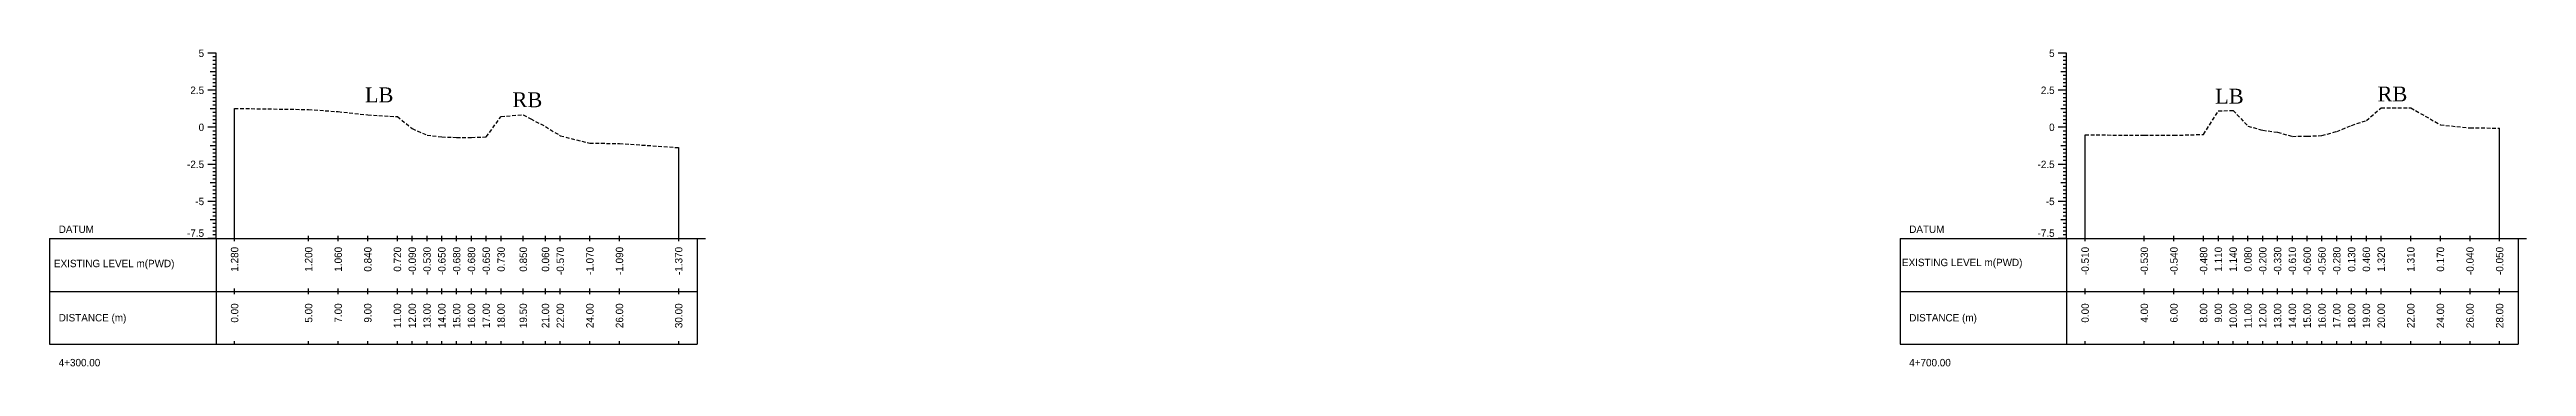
# Model space of a CAD drawing. Header units: inches. Extents: x 6579 to 9220, y -2276 to -1013.
# Drawn here: x 8655.2 to 8822.5, y -1494.5 to -1473.1 of the extents above; entities that cross this region are included whole.
import ezdxf
from ezdxf.enums import TextEntityAlignment as Align

# ---------------------------------------------------------------- set-up
doc = ezdxf.new("R2010")
doc.units = ezdxf.units.IN
doc.header["$MEASUREMENT"] = 0
doc.linetypes.add('HIDDEN', pattern=[0.375, 0.25, -0.125])
doc.layers.add('CS_Drawing', color=7, linetype='Continuous')
doc.layers.add('GL', color=3, linetype='HIDDEN')
doc.styles.add('romans', font='romans.shx')

msp = doc.modelspace()

# ---------------------------------------------------------------- linework, layer by layer
at = {"layer": 'CS_Drawing'}
for p, q in [((8666.45, -1473.39), (8665.89, -1473.39)), ((8666.45, -1473.39), (8666.06, -1473.39)), ((8666.45, -1473.39), (8666.22, -1473.39)), ((8666.45, -1473.64), (8666.22, -1473.64)), ((8666.45, -1473.89), (8666.22, -1473.89)), ((8666.45, -1485.89), (8666.45, -1473.39)), ((8791.45, -1473.39), (8790.89, -1473.39)), ((8791.45, -1473.39), (8791.06, -1473.39)), ((8791.45, -1473.39), (8791.22, -1473.39)), ((8791.45, -1473.64), (8791.22, -1473.64)), ((8791.45, -1473.89), (8791.22, -1473.89)), ((8791.45, -1485.89), (8791.45, -1473.39)), ((8666.45, -1474.64), (8666.06, -1474.64)), ((8666.45, -1474.14), (8666.22, -1474.14)), ((8666.45, -1474.39), (8666.22, -1474.39)), ((8666.45, -1474.64), (8666.22, -1474.64)), ((8666.45, -1474.89), (8666.22, -1474.89)), ((8666.45, -1475.14), (8666.22, -1475.14)), ((8666.45, -1475.39), (8666.22, -1475.39)), ((8666.45, -1475.64), (8666.22, -1475.64)), ((8791.45, -1474.64), (8791.06, -1474.64)), ((8791.45, -1474.14), (8791.22, -1474.14)), ((8791.45, -1474.39), (8791.22, -1474.39)), ((8791.45, -1474.64), (8791.22, -1474.64)), ((8791.45, -1474.89), (8791.22, -1474.89)), ((8791.45, -1475.14), (8791.22, -1475.14)), ((8791.45, -1475.39), (8791.22, -1475.39)), ((8791.45, -1475.64), (8791.22, -1475.64)), ((8666.45, -1475.89), (8665.89, -1475.89)), ((8666.45, -1475.89), (8666.06, -1475.89)), ((8666.45, -1477.14), (8666.06, -1477.14)), ((8666.45, -1475.89), (8666.22, -1475.89)), ((8666.45, -1476.14), (8666.22, -1476.14)), ((8666.45, -1476.39), (8666.22, -1476.39)), ((8666.45, -1476.64), (8666.22, -1476.64)), ((8666.45, -1476.89), (8666.22, -1476.89)), ((8666.45, -1477.14), (8666.22, -1477.14)), ((8667.7, -1485.89), (8667.7, -1477.11)), ((8791.45, -1475.89), (8790.89, -1475.89)), ((8791.45, -1475.89), (8791.06, -1475.89)), ((8791.45, -1477.14), (8791.06, -1477.14)), ((8791.45, -1475.89), (8791.22, -1475.89)), ((8791.45, -1476.14), (8791.22, -1476.14)), ((8791.45, -1476.39), (8791.22, -1476.39)), ((8791.45, -1476.64), (8791.22, -1476.64)), ((8791.45, -1476.89), (8791.22, -1476.89)), ((8791.45, -1477.14), (8791.22, -1477.14)), ((8666.45, -1478.39), (8665.89, -1478.39)), ((8666.45, -1478.39), (8666.06, -1478.39)), ((8666.45, -1477.39), (8666.22, -1477.39)), ((8666.45, -1477.64), (8666.22, -1477.64)), ((8666.45, -1477.89), (8666.22, -1477.89)), ((8666.45, -1478.14), (8666.22, -1478.14)), ((8666.45, -1478.39), (8666.22, -1478.39)), ((8666.45, -1478.64), (8666.22, -1478.64)), ((8666.45, -1478.89), (8666.22, -1478.89)), ((8791.45, -1478.39), (8790.89, -1478.39)), ((8791.45, -1478.39), (8791.06, -1478.39)), ((8791.45, -1477.39), (8791.22, -1477.39)), ((8791.45, -1477.64), (8791.22, -1477.64)), ((8791.45, -1477.89), (8791.22, -1477.89)), ((8791.45, -1478.14), (8791.22, -1478.14)), ((8791.45, -1478.39), (8791.22, -1478.39)), ((8791.45, -1478.64), (8791.22, -1478.64)), ((8791.45, -1478.89), (8791.22, -1478.89)), ((8792.7, -1485.89), (8792.7, -1478.9)), ((8820.7, -1485.89), (8820.7, -1478.44)), ((8666.45, -1479.64), (8666.06, -1479.64)), ((8666.45, -1479.14), (8666.22, -1479.14)), ((8666.45, -1479.39), (8666.22, -1479.39)), ((8666.45, -1479.64), (8666.22, -1479.64)), ((8666.45, -1479.89), (8666.22, -1479.89)), ((8666.45, -1480.14), (8666.22, -1480.14)), ((8666.45, -1480.39), (8666.22, -1480.39)), ((8666.45, -1480.64), (8666.22, -1480.64)), ((8697.7, -1485.89), (8697.7, -1479.76)), ((8791.45, -1479.64), (8791.06, -1479.64)), ((8791.45, -1479.14), (8791.22, -1479.14)), ((8791.45, -1479.39), (8791.22, -1479.39)), ((8791.45, -1479.64), (8791.22, -1479.64)), ((8791.45, -1479.89), (8791.22, -1479.89)), ((8791.45, -1480.14), (8791.22, -1480.14)), ((8791.45, -1480.39), (8791.22, -1480.39)), ((8791.45, -1480.64), (8791.22, -1480.64)), ((8666.45, -1480.89), (8665.89, -1480.89)), ((8666.45, -1480.89), (8666.06, -1480.89)), ((8666.45, -1482.14), (8666.06, -1482.14)), ((8666.45, -1480.89), (8666.22, -1480.89)), ((8666.45, -1481.14), (8666.22, -1481.14)), ((8666.45, -1481.39), (8666.22, -1481.39)), ((8666.45, -1481.64), (8666.22, -1481.64)), ((8666.45, -1481.89), (8666.22, -1481.89)), ((8666.45, -1482.14), (8666.22, -1482.14)), ((8791.45, -1480.89), (8790.89, -1480.89)), ((8791.45, -1480.89), (8791.06, -1480.89)), ((8791.45, -1482.14), (8791.06, -1482.14)), ((8791.45, -1480.89), (8791.22, -1480.89)), ((8791.45, -1481.14), (8791.22, -1481.14)), ((8791.45, -1481.39), (8791.22, -1481.39)), ((8791.45, -1481.64), (8791.22, -1481.64)), ((8791.45, -1481.89), (8791.22, -1481.89)), ((8791.45, -1482.14), (8791.22, -1482.14)), ((8666.45, -1483.39), (8665.89, -1483.39)), ((8666.45, -1483.39), (8666.06, -1483.39)), ((8666.45, -1482.39), (8666.22, -1482.39)), ((8666.45, -1482.64), (8666.22, -1482.64)), ((8666.45, -1482.89), (8666.22, -1482.89)), ((8666.45, -1483.14), (8666.22, -1483.14)), ((8666.45, -1483.39), (8666.22, -1483.39)), ((8666.45, -1483.64), (8666.22, -1483.64)), ((8666.45, -1483.89), (8666.22, -1483.89)), ((8791.45, -1483.39), (8790.89, -1483.39)), ((8791.45, -1483.39), (8791.06, -1483.39)), ((8791.45, -1482.39), (8791.22, -1482.39)), ((8791.45, -1482.64), (8791.22, -1482.64)), ((8791.45, -1482.89), (8791.22, -1482.89)), ((8791.45, -1483.14), (8791.22, -1483.14)), ((8791.45, -1483.39), (8791.22, -1483.39)), ((8791.45, -1483.64), (8791.22, -1483.64)), ((8791.45, -1483.89), (8791.22, -1483.89)), ((8666.45, -1484.64), (8666.06, -1484.64)), ((8666.45, -1484.14), (8666.22, -1484.14)), ((8666.45, -1484.39), (8666.22, -1484.39)), ((8666.45, -1484.64), (8666.22, -1484.64)), ((8666.45, -1484.89), (8666.22, -1484.89)), ((8666.45, -1485.14), (8666.22, -1485.14)), ((8666.45, -1485.39), (8666.22, -1485.39)), ((8666.45, -1485.64), (8666.22, -1485.64)), ((8667.7, -1486.08), (8667.7, -1485.71)), ((8672.7, -1486.08), (8672.7, -1485.71)), ((8674.7, -1486.08), (8674.7, -1485.71)), ((8676.7, -1486.08), (8676.7, -1485.71)), ((8678.7, -1486.08), (8678.7, -1485.71)), ((8679.7, -1486.08), (8679.7, -1485.71)), ((8680.7, -1486.08), (8680.7, -1485.71)), ((8681.7, -1486.08), (8681.7, -1485.71)), ((8682.7, -1486.08), (8682.7, -1485.71)), ((8683.7, -1486.08), (8683.7, -1485.71)), ((8684.7, -1486.08), (8684.7, -1485.71)), ((8685.7, -1486.08), (8685.7, -1485.71)), ((8687.2, -1486.08), (8687.2, -1485.71)), ((8688.7, -1486.08), (8688.7, -1485.71)), ((8689.7, -1486.08), (8689.7, -1485.71)), ((8691.7, -1486.08), (8691.7, -1485.71)), ((8693.7, -1486.08), (8693.7, -1485.71)), ((8697.7, -1486.08), (8697.7, -1485.71)), ((8791.45, -1484.64), (8791.06, -1484.64)), ((8791.45, -1484.14), (8791.22, -1484.14)), ((8791.45, -1484.39), (8791.22, -1484.39)), ((8791.45, -1484.64), (8791.22, -1484.64)), ((8791.45, -1484.89), (8791.22, -1484.89)), ((8791.45, -1485.14), (8791.22, -1485.14)), ((8791.45, -1485.39), (8791.22, -1485.39)), ((8791.45, -1485.64), (8791.22, -1485.64)), ((8792.7, -1486.08), (8792.7, -1485.71)), ((8796.7, -1486.08), (8796.7, -1485.71)), ((8798.7, -1486.08), (8798.7, -1485.71)), ((8800.7, -1486.08), (8800.7, -1485.71)), ((8801.7, -1486.08), (8801.7, -1485.71)), ((8802.7, -1486.08), (8802.7, -1485.71)), ((8803.7, -1486.08), (8803.7, -1485.71)), ((8804.7, -1486.08), (8804.7, -1485.71)), ((8805.7, -1486.08), (8805.7, -1485.71)), ((8806.7, -1486.08), (8806.7, -1485.71)), ((8807.7, -1486.08), (8807.7, -1485.71)), ((8808.7, -1486.08), (8808.7, -1485.71)), ((8809.7, -1486.08), (8809.7, -1485.71)), ((8810.7, -1486.08), (8810.7, -1485.71)), ((8811.7, -1486.08), (8811.7, -1485.71)), ((8812.7, -1486.08), (8812.7, -1485.71)), ((8814.7, -1486.08), (8814.7, -1485.71)), ((8816.7, -1486.08), (8816.7, -1485.71)), ((8818.7, -1486.08), (8818.7, -1485.71)), ((8820.7, -1486.08), (8820.7, -1485.71)), ((8655.2, -1485.89), (8666.45, -1485.89)), ((8655.2, -1485.89), (8655.2, -1493.02)), ((8666.45, -1485.89), (8665.89, -1485.89)), ((8666.45, -1485.89), (8666.06, -1485.89)), ((8666.45, -1485.89), (8666.22, -1485.89)), ((8666.45, -1485.89), (8698.95, -1485.89)), ((8666.45, -1485.89), (8666.45, -1493.02)), ((8698.95, -1485.89), (8699.51, -1485.89)), ((8698.95, -1485.89), (8699.34, -1485.89)), ((8698.95, -1485.89), (8699.17, -1485.89)), ((8698.95, -1485.89), (8698.95, -1493.02)), ((8780.2, -1485.89), (8791.45, -1485.89)), ((8780.2, -1485.89), (8780.2, -1493.02)), ((8791.45, -1485.89), (8790.89, -1485.89)), ((8791.45, -1485.89), (8791.06, -1485.89)), ((8791.45, -1485.89), (8791.22, -1485.89)), ((8791.45, -1485.89), (8821.95, -1485.89)), ((8791.45, -1485.89), (8791.45, -1493.02)), ((8821.95, -1485.89), (8822.51, -1485.89)), ((8821.95, -1485.89), (8822.34, -1485.89)), ((8821.95, -1485.89), (8822.17, -1485.89)), ((8821.95, -1485.89), (8821.95, -1493.02)), ((8655.2, -1489.46), (8666.45, -1489.46)), ((8666.45, -1489.46), (8698.95, -1489.46)), ((8666.45, -1489.46), (8698.95, -1489.46)), ((8667.7, -1489.64), (8667.7, -1489.27)), ((8672.7, -1489.64), (8672.7, -1489.27)), ((8674.7, -1489.64), (8674.7, -1489.27)), ((8676.7, -1489.64), (8676.7, -1489.27)), ((8678.7, -1489.64), (8678.7, -1489.27)), ((8679.7, -1489.64), (8679.7, -1489.27)), ((8680.7, -1489.64), (8680.7, -1489.27)), ((8681.7, -1489.64), (8681.7, -1489.27)), ((8682.7, -1489.64), (8682.7, -1489.27)), ((8683.7, -1489.64), (8683.7, -1489.27)), ((8684.7, -1489.64), (8684.7, -1489.27)), ((8685.7, -1489.64), (8685.7, -1489.27)), ((8687.2, -1489.64), (8687.2, -1489.27)), ((8688.7, -1489.64), (8688.7, -1489.27)), ((8689.7, -1489.64), (8689.7, -1489.27)), ((8691.7, -1489.64), (8691.7, -1489.27)), ((8693.7, -1489.64), (8693.7, -1489.27)), ((8697.7, -1489.64), (8697.7, -1489.27)), ((8780.2, -1489.46), (8791.45, -1489.46)), ((8791.45, -1489.46), (8821.95, -1489.46)), ((8791.45, -1489.46), (8821.95, -1489.46)), ((8792.7, -1489.64), (8792.7, -1489.27)), ((8796.7, -1489.64), (8796.7, -1489.27)), ((8798.7, -1489.64), (8798.7, -1489.27)), ((8800.7, -1489.64), (8800.7, -1489.27)), ((8801.7, -1489.64), (8801.7, -1489.27)), ((8802.7, -1489.64), (8802.7, -1489.27)), ((8803.7, -1489.64), (8803.7, -1489.27)), ((8804.7, -1489.64), (8804.7, -1489.27)), ((8805.7, -1489.64), (8805.7, -1489.27)), ((8806.7, -1489.64), (8806.7, -1489.27)), ((8807.7, -1489.64), (8807.7, -1489.27)), ((8808.7, -1489.64), (8808.7, -1489.27)), ((8809.7, -1489.64), (8809.7, -1489.27)), ((8810.7, -1489.64), (8810.7, -1489.27)), ((8811.7, -1489.64), (8811.7, -1489.27)), ((8812.7, -1489.64), (8812.7, -1489.27)), ((8814.7, -1489.64), (8814.7, -1489.27)), ((8816.7, -1489.64), (8816.7, -1489.27)), ((8818.7, -1489.64), (8818.7, -1489.27)), ((8820.7, -1489.64), (8820.7, -1489.27)), ((8655.2, -1493.02), (8666.45, -1493.02)), ((8666.45, -1493.02), (8698.95, -1493.02)), ((8667.7, -1493.02), (8667.7, -1492.83)), ((8672.7, -1493.02), (8672.7, -1492.83)), ((8674.7, -1493.02), (8674.7, -1492.83)), ((8676.7, -1493.02), (8676.7, -1492.83)), ((8678.7, -1493.02), (8678.7, -1492.83)), ((8679.7, -1493.02), (8679.7, -1492.83)), ((8680.7, -1493.02), (8680.7, -1492.83)), ((8681.7, -1493.02), (8681.7, -1492.83)), ((8682.7, -1493.02), (8682.7, -1492.83)), ((8683.7, -1493.02), (8683.7, -1492.83)), ((8684.7, -1493.02), (8684.7, -1492.83)), ((8685.7, -1493.02), (8685.7, -1492.83)), ((8687.2, -1493.02), (8687.2, -1492.83)), ((8688.7, -1493.02), (8688.7, -1492.83)), ((8689.7, -1493.02), (8689.7, -1492.83)), ((8691.7, -1493.02), (8691.7, -1492.83)), ((8693.7, -1493.02), (8693.7, -1492.83)), ((8697.7, -1493.02), (8697.7, -1492.83)), ((8780.2, -1493.02), (8791.45, -1493.02)), ((8791.45, -1493.02), (8821.95, -1493.02)), ((8792.7, -1493.02), (8792.7, -1492.83)), ((8796.7, -1493.02), (8796.7, -1492.83)), ((8798.7, -1493.02), (8798.7, -1492.83)), ((8800.7, -1493.02), (8800.7, -1492.83)), ((8801.7, -1493.02), (8801.7, -1492.83)), ((8802.7, -1493.02), (8802.7, -1492.83)), ((8803.7, -1493.02), (8803.7, -1492.83)), ((8804.7, -1493.02), (8804.7, -1492.83)), ((8805.7, -1493.02), (8805.7, -1492.83)), ((8806.7, -1493.02), (8806.7, -1492.83)), ((8807.7, -1493.02), (8807.7, -1492.83)), ((8808.7, -1493.02), (8808.7, -1492.83)), ((8809.7, -1493.02), (8809.7, -1492.83)), ((8810.7, -1493.02), (8810.7, -1492.83)), ((8811.7, -1493.02), (8811.7, -1492.83)), ((8812.7, -1493.02), (8812.7, -1492.83)), ((8814.7, -1493.02), (8814.7, -1492.83)), ((8816.7, -1493.02), (8816.7, -1492.83)), ((8818.7, -1493.02), (8818.7, -1492.83)), ((8820.7, -1493.02), (8820.7, -1492.83))]:
    msp.add_line(p, q, dxfattribs=at)
at = {"layer": 'GL'}
for points in [[(8667.7, -1477.11), (8672.7, -1477.19), (8674.7, -1477.33), (8676.7, -1477.55), (8678.7, -1477.67), (8679.7, -1478.48), (8680.7, -1478.92), (8681.7, -1479.04), (8682.7, -1479.07), (8683.7, -1479.07), (8684.7, -1479.04), (8685.7, -1477.66), (8687.2, -1477.54), (8687.7, -1477.82), (8688.7, -1478.33), (8689.7, -1478.96), (8691.7, -1479.46), (8693.7, -1479.48), (8697.7, -1479.76)], [(8792.7, -1478.9), (8796.7, -1478.92), (8798.7, -1478.93), (8800.7, -1478.87), (8801.7, -1477.28), (8802.7, -1477.25), (8803.7, -1478.31), (8804.7, -1478.59), (8805.7, -1478.72), (8806.7, -1479), (8807.7, -1478.99), (8808.7, -1478.95), (8809.7, -1478.67), (8810.7, -1478.26), (8811.7, -1477.93), (8812.7, -1477.07), (8814.7, -1477.08), (8816.7, -1478.22), (8818.7, -1478.43), (8820.7, -1478.44)]]:
    msp.add_lwpolyline(points, dxfattribs=at)

# ---------------------------------------------------------------- texts
at = {"char_height": 1, "width": 263.4059, "attachment_point": 1, "style": 'romans'}
for s, insert in [('{\\fTimes New Roman|b0|i0|c0|p18;RB}', (8812.45, -1475.64)), ('{\\fTimes New Roman|b0|i0|c0|p18;LB}', (8676.5, -1475.7)), ('{\\fTimes New Roman|b0|i0|c0|p18;RB}', (8686.47, -1476.03)), ('{\\fTimes New Roman|b0|i0|c0|p18;LB}', (8801.48, -1475.79))]:
    msp.add_mtext(s, dxfattribs=dict(at, insert=insert))
at = {"layer": 'CS_Drawing'}
for s, p in [('5', (8665.64, -1473.39)), ('5', (8790.64, -1473.39)), ('2.5', (8665.64, -1475.89)), ('2.5', (8790.64, -1475.89)), ('0', (8665.64, -1478.39)), ('0', (8790.64, -1478.39)), ('-2.5', (8665.64, -1480.89)), ('-2.5', (8790.64, -1480.89)), ('-5', (8665.64, -1483.39)), ('-5', (8790.64, -1483.39))]:
    msp.add_text(s, height=0.5, dxfattribs=at).set_placement(p, align=Align.MIDDLE_RIGHT)
for s, p in [('DATUM', (8655.82, -1485.27)), ('DATUM', (8780.82, -1485.27)), ('EXISTING LEVEL m(PWD)', (8655.5, -1487.58)), ('EXISTING LEVEL m(PWD)', (8780.33, -1487.51)), ('DISTANCE (m)', (8655.82, -1491.24)), ('DISTANCE (m)', (8780.82, -1491.24)), ('4+300.00', (8655.82, -1494.27)), ('4+700.00', (8780.82, -1494.27))]:
    msp.add_text(s, height=0.5, dxfattribs=at).set_placement(p, align=Align.MIDDLE_LEFT)
for p in [(8665.64, -1485.78), (8790.64, -1485.78)]:
    msp.add_text('-7.5', height=0.5, dxfattribs=at).set_placement(p, align=Align.RIGHT)
for s, p in [('1.280', (8667.7, -1486.46)), ('1.200', (8672.7, -1486.46)), ('1.060', (8674.7, -1486.46)), ('0.840', (8676.7, -1486.46)), ('0.720', (8678.7, -1486.46)), ('-0.090', (8679.7, -1486.46)), ('-0.530', (8680.7, -1486.46)), ('-0.650', (8681.7, -1486.46)), ('-0.680', (8682.7, -1486.46)), ('-0.680', (8683.7, -1486.46)), ('-0.650', (8684.7, -1486.46)), ('0.730', (8685.7, -1486.46)), ('0.850', (8687.2, -1486.46)), ('0.060', (8688.7, -1486.46)), ('-0.570', (8689.7, -1486.46)), ('-1.070', (8691.7, -1486.46)), ('-1.090', (8693.7, -1486.46)), ('-1.370', (8697.7, -1486.46)), ('-0.510', (8792.7, -1486.46)), ('-0.530', (8796.7, -1486.46)), ('-0.540', (8798.7, -1486.46)), ('-0.480', (8800.7, -1486.46)), ('1.110', (8801.7, -1486.46)), ('1.140', (8802.7, -1486.46)), ('0.080', (8803.7, -1486.46)), ('-0.200', (8804.7, -1486.46)), ('-0.330', (8805.7, -1486.46)), ('-0.610', (8806.7, -1486.46)), ('-0.600', (8807.7, -1486.46)), ('-0.560', (8808.7, -1486.46)), ('-0.280', (8809.7, -1486.46)), ('0.130', (8810.7, -1486.46)), ('0.460', (8811.7, -1486.46)), ('1.320', (8812.7, -1486.46)), ('1.310', (8814.7, -1486.46)), ('0.170', (8816.7, -1486.46)), ('-0.040', (8818.7, -1486.46)), ('-0.050', (8820.7, -1486.46)), ('0.00', (8667.7, -1490.27)), ('5.00', (8672.7, -1490.27)), ('7.00', (8674.7, -1490.27)), ('9.00', (8676.7, -1490.27)), ('11.00', (8678.7, -1490.27)), ('12.00', (8679.7, -1490.27)), ('13.00', (8680.7, -1490.27)), ('14.00', (8681.7, -1490.27)), ('15.00', (8682.7, -1490.27)), ('16.00', (8683.7, -1490.27)), ('17.00', (8684.7, -1490.27)), ('18.00', (8685.7, -1490.27)), ('19.50', (8687.2, -1490.27)), ('21.00', (8688.7, -1490.27)), ('22.00', (8689.7, -1490.27)), ('24.00', (8691.7, -1490.27)), ('26.00', (8693.7, -1490.27)), ('30.00', (8697.7, -1490.27)), ('0.00', (8792.7, -1490.27)), ('4.00', (8796.7, -1490.27)), ('6.00', (8798.7, -1490.27)), ('8.00', (8800.7, -1490.27)), ('9.00', (8801.7, -1490.27)), ('10.00', (8802.7, -1490.27)), ('11.00', (8803.7, -1490.27)), ('12.00', (8804.7, -1490.27)), ('13.00', (8805.7, -1490.27)), ('14.00', (8806.7, -1490.27)), ('15.00', (8807.7, -1490.27)), ('16.00', (8808.7, -1490.27)), ('17.00', (8809.7, -1490.27)), ('18.00', (8810.7, -1490.27)), ('19.00', (8811.7, -1490.27)), ('20.00', (8812.7, -1490.27)), ('22.00', (8814.7, -1490.27)), ('24.00', (8816.7, -1490.27)), ('26.00', (8818.7, -1490.27)), ('28.00', (8820.7, -1490.27))]:
    msp.add_text(s, height=0.5, rotation=90, dxfattribs=at).set_placement(p, align=Align.MIDDLE_RIGHT)

doc.saveas('drawing.dxf')
